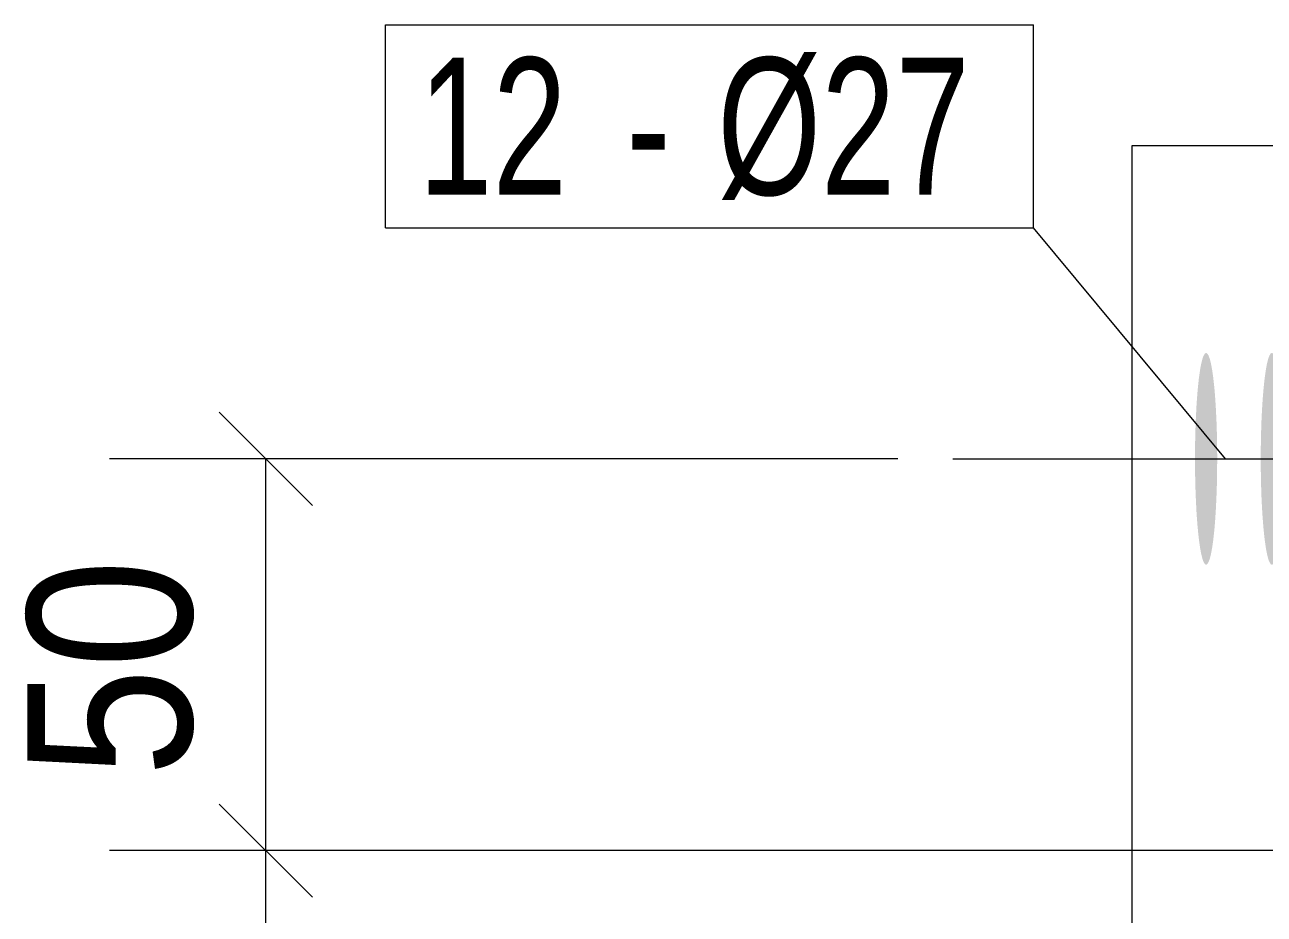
# Model space of a CAD drawing. Header units: millimetres. Extents: x 2 to 825, y 1 to 579.
# Drawn here: x 57.09 to 79.69, y 509.77 to 525.99 of the extents above; entities that cross this region are included whole.
import ezdxf

# ---------------------------------------------------------------- set-up
doc = ezdxf.new("R2010")
doc.units = ezdxf.units.MM
doc.linetypes.add('XKITLINE00', pattern=[0])
for name, color, linetype, lineweight in [('Bolt', 3, 'Continuous', 0), ('BoltMark', 7, 'Continuous', 0), ('Dimensions', 7, 'Continuous', 0), ('Part', 2, 'Continuous', 0)]:
    doc.layers.add(name, color=color, linetype=linetype, lineweight=lineweight)
doc.styles.add('ARIAL', font='ARIAL.TTF')
doc.styles.add('ARIAL_NARROW', font='ARIALN.TTF')

# ---------------------------------------------------------------- blocks, each defined once
blk = doc.blocks.new('*A41')
at = {"layer": 'Bolt'}
for points in [[(78.831, 518.027), (78.83, 517.98), (78.83, 517.933), (78.83, 517.886), (78.829, 517.839), (78.829, 517.792), (78.828, 517.745), (78.827, 517.698), (78.826, 517.652), (78.825, 517.606), (78.823, 517.56), (78.822, 517.515), (78.821, 517.47), (78.819, 517.425), (78.817, 517.381), (78.815, 517.337), (78.813, 517.293), (78.811, 517.25), (78.809, 517.208), (78.807, 517.166), (78.804, 517.124), (78.802, 517.083), (78.799, 517.043), (78.797, 517.003), (78.794, 516.964), (78.791, 516.926), (78.788, 516.888), (78.785, 516.851), (78.782, 516.815), (78.778, 516.78), (78.775, 516.745), (78.771, 516.711), (78.768, 516.678), (78.764, 516.646), (78.761, 516.614), (78.757, 516.584), (78.753, 516.554), (78.749, 516.526), (78.745, 516.498), (78.741, 516.471), (78.737, 516.445), (78.732, 516.42), (78.728, 516.397), (78.724, 516.374), (78.719, 516.352), (78.715, 516.331), (78.71, 516.312), (78.706, 516.293), (78.701, 516.275), (78.697, 516.259), (78.692, 516.243), (78.687, 516.229), (78.682, 516.216), (78.678, 516.204), (78.673, 516.193), (78.668, 516.183), (78.663, 516.175), (78.658, 516.167), (78.653, 516.161), (78.648, 516.155), (78.643, 516.151), (78.638, 516.148), (78.633, 516.147), (78.628, 516.146), (78.623, 516.147), (78.619, 516.148), (78.614, 516.151), (78.609, 516.155), (78.604, 516.161), (78.599, 516.167), (78.594, 516.175), (78.589, 516.183), (78.584, 516.193), (78.579, 516.204), (78.574, 516.216), (78.57, 516.229), (78.565, 516.243), (78.56, 516.259), (78.556, 516.275), (78.551, 516.293), (78.546, 516.312), (78.542, 516.331), (78.537, 516.352), (78.533, 516.374), (78.529, 516.397), (78.524, 516.42), (78.52, 516.445), (78.516, 516.471), (78.512, 516.498), (78.508, 516.526), (78.504, 516.554), (78.5, 516.584), (78.496, 516.614), (78.493, 516.646), (78.489, 516.678), (78.485, 516.711), (78.482, 516.745), (78.479, 516.78), (78.475, 516.815), (78.472, 516.851), (78.469, 516.888), (78.466, 516.926), (78.463, 516.964), (78.46, 517.003), (78.458, 517.043), (78.455, 517.083), (78.452, 517.124), (78.45, 517.166), (78.448, 517.208), (78.446, 517.25), (78.443, 517.293), (78.442, 517.337), (78.44, 517.381), (78.438, 517.425), (78.436, 517.47), (78.435, 517.515), (78.433, 517.56), (78.432, 517.606), (78.431, 517.652), (78.43, 517.698), (78.429, 517.745), (78.428, 517.792), (78.428, 517.839), (78.427, 517.886), (78.427, 517.933), (78.426, 517.98), (78.426, 518.027), (78.426, 518.075), (78.426, 518.122), (78.426, 518.169), (78.427, 518.217), (78.427, 518.264), (78.428, 518.311), (78.428, 518.358), (78.429, 518.404), (78.43, 518.451), (78.431, 518.497), (78.432, 518.543), (78.433, 518.589), (78.435, 518.635), (78.436, 518.68), (78.438, 518.724), (78.44, 518.769), (78.442, 518.813), (78.443, 518.856), (78.446, 518.899), (78.448, 518.942), (78.45, 518.984), (78.452, 519.025), (78.455, 519.066), (78.458, 519.106), (78.46, 519.146), (78.463, 519.185), (78.466, 519.224), (78.469, 519.261), (78.472, 519.298), (78.475, 519.334), (78.479, 519.37), (78.482, 519.405), (78.485, 519.438), (78.489, 519.471), (78.493, 519.504), (78.496, 519.535), (78.5, 519.565), (78.504, 519.595), (78.508, 519.624), (78.512, 519.651), (78.516, 519.678), (78.52, 519.704), (78.524, 519.729), (78.529, 519.753), (78.533, 519.776), (78.537, 519.797), (78.542, 519.818), (78.546, 519.838), (78.551, 519.856), (78.556, 519.874), (78.56, 519.891), (78.565, 519.906), (78.57, 519.92), (78.574, 519.933), (78.579, 519.945), (78.584, 519.956), (78.589, 519.966), (78.594, 519.975), (78.599, 519.982), (78.604, 519.989), (78.609, 519.994), (78.614, 519.998), (78.619, 520.001), (78.623, 520.003), (78.628, 520.003), (78.633, 520.003), (78.638, 520.001), (78.643, 519.998), (78.648, 519.994), (78.653, 519.989), (78.658, 519.982), (78.663, 519.975), (78.668, 519.966), (78.673, 519.956), (78.678, 519.945), (78.682, 519.933), (78.687, 519.92), (78.692, 519.906), (78.697, 519.891), (78.701, 519.874), (78.706, 519.856), (78.71, 519.838), (78.715, 519.818), (78.719, 519.797), (78.724, 519.776), (78.728, 519.753), (78.732, 519.729), (78.737, 519.704), (78.741, 519.678), (78.745, 519.651), (78.749, 519.624), (78.753, 519.595), (78.757, 519.565), (78.761, 519.535), (78.764, 519.504), (78.768, 519.471), (78.771, 519.438), (78.775, 519.405), (78.778, 519.37), (78.782, 519.334), (78.785, 519.298), (78.788, 519.261), (78.791, 519.224), (78.794, 519.185), (78.797, 519.146), (78.799, 519.106), (78.802, 519.066), (78.804, 519.025), (78.807, 518.984), (78.809, 518.942), (78.811, 518.899), (78.813, 518.856), (78.815, 518.813), (78.817, 518.769), (78.819, 518.724), (78.821, 518.68), (78.822, 518.635), (78.823, 518.589), (78.825, 518.543), (78.826, 518.497), (78.827, 518.451), (78.828, 518.404), (78.829, 518.358), (78.829, 518.311), (78.83, 518.264), (78.83, 518.217), (78.83, 518.169), (78.831, 518.122), (78.831, 518.075)], [(80.029, 518.027), (80.029, 517.98), (80.029, 517.933), (80.029, 517.886), (80.028, 517.839), (80.027, 517.792), (80.027, 517.745), (80.026, 517.698), (80.025, 517.652), (80.023, 517.606), (80.022, 517.56), (80.021, 517.515), (80.019, 517.47), (80.018, 517.425), (80.016, 517.381), (80.014, 517.337), (80.012, 517.293), (80.01, 517.25), (80.008, 517.208), (80.006, 517.166), (80.003, 517.124), (80.001, 517.083), (79.998, 517.043), (79.995, 517.003), (79.993, 516.964), (79.99, 516.926), (79.987, 516.888), (79.984, 516.851), (79.98, 516.815), (79.977, 516.78), (79.974, 516.745), (79.97, 516.711), (79.967, 516.678), (79.963, 516.646), (79.959, 516.614), (79.956, 516.584), (79.952, 516.554), (79.948, 516.526), (79.944, 516.498), (79.94, 516.471), (79.935, 516.445), (79.931, 516.42), (79.927, 516.397), (79.923, 516.374), (79.918, 516.352), (79.914, 516.331), (79.909, 516.312), (79.905, 516.293), (79.9, 516.275), (79.895, 516.259), (79.891, 516.243), (79.886, 516.229), (79.881, 516.216), (79.876, 516.204), (79.872, 516.193), (79.867, 516.183), (79.862, 516.175), (79.857, 516.167), (79.852, 516.161), (79.847, 516.155), (79.842, 516.151), (79.837, 516.148), (79.832, 516.147), (79.827, 516.146), (79.822, 516.147), (79.817, 516.148), (79.812, 516.151), (79.807, 516.155), (79.802, 516.161), (79.798, 516.167), (79.793, 516.175), (79.788, 516.183), (79.783, 516.193), (79.778, 516.204), (79.773, 516.216), (79.769, 516.229), (79.764, 516.243), (79.759, 516.259), (79.754, 516.275), (79.75, 516.293), (79.745, 516.312), (79.741, 516.331), (79.736, 516.352), (79.732, 516.374), (79.728, 516.397), (79.723, 516.42), (79.719, 516.445), (79.715, 516.471), (79.711, 516.498), (79.707, 516.526), (79.703, 516.554), (79.699, 516.584), (79.695, 516.614), (79.691, 516.646), (79.688, 516.678), (79.684, 516.711), (79.681, 516.745), (79.677, 516.78), (79.674, 516.815), (79.671, 516.851), (79.668, 516.888), (79.665, 516.926), (79.662, 516.964), (79.659, 517.003), (79.656, 517.043), (79.654, 517.083), (79.651, 517.124), (79.649, 517.166), (79.647, 517.208), (79.644, 517.25), (79.642, 517.293), (79.64, 517.337), (79.638, 517.381), (79.637, 517.425), (79.635, 517.47), (79.634, 517.515), (79.632, 517.56), (79.631, 517.606), (79.63, 517.652), (79.629, 517.698), (79.628, 517.745), (79.627, 517.792), (79.626, 517.839), (79.626, 517.886), (79.625, 517.933), (79.625, 517.98), (79.625, 518.027), (79.625, 518.075), (79.625, 518.122), (79.625, 518.169), (79.625, 518.217), (79.626, 518.264), (79.626, 518.311), (79.627, 518.358), (79.628, 518.404), (79.629, 518.451), (79.63, 518.497), (79.631, 518.543), (79.632, 518.589), (79.634, 518.635), (79.635, 518.68), (79.637, 518.724), (79.638, 518.769), (79.64, 518.813), (79.642, 518.856), (79.644, 518.899), (79.647, 518.942), (79.649, 518.984), (79.651, 519.025), (79.654, 519.066), (79.656, 519.106), (79.659, 519.146), (79.662, 519.185), (79.665, 519.224), (79.668, 519.261), (79.671, 519.298), (79.674, 519.334), (79.677, 519.37), (79.681, 519.405), (79.684, 519.438), (79.688, 519.471), (79.691, 519.504), (79.695, 519.535), (79.699, 519.565), (79.703, 519.595), (79.707, 519.624), (79.711, 519.651), (79.715, 519.678), (79.719, 519.704), (79.723, 519.729), (79.728, 519.753), (79.732, 519.776), (79.736, 519.797), (79.741, 519.818), (79.745, 519.838), (79.75, 519.856), (79.754, 519.874), (79.759, 519.891), (79.764, 519.906), (79.769, 519.92), (79.773, 519.933), (79.778, 519.945), (79.783, 519.956), (79.788, 519.966), (79.793, 519.975), (79.798, 519.982), (79.802, 519.989), (79.807, 519.994), (79.812, 519.998), (79.817, 520.001), (79.822, 520.003), (79.827, 520.003), (79.832, 520.003), (79.837, 520.001), (79.842, 519.998), (79.847, 519.994), (79.852, 519.989), (79.857, 519.982), (79.862, 519.975), (79.867, 519.966), (79.872, 519.956), (79.876, 519.945), (79.881, 519.933), (79.886, 519.92), (79.891, 519.906), (79.895, 519.891), (79.9, 519.874), (79.905, 519.856), (79.909, 519.838), (79.914, 519.818), (79.918, 519.797), (79.923, 519.776), (79.927, 519.753), (79.931, 519.729), (79.935, 519.704), (79.94, 519.678), (79.944, 519.651), (79.948, 519.624), (79.952, 519.595), (79.956, 519.565), (79.959, 519.535), (79.963, 519.504), (79.967, 519.471), (79.97, 519.438), (79.974, 519.405), (79.977, 519.37), (79.98, 519.334), (79.984, 519.298), (79.987, 519.261), (79.99, 519.224), (79.993, 519.185), (79.995, 519.146), (79.998, 519.106), (80.001, 519.066), (80.003, 519.025), (80.006, 518.984), (80.008, 518.942), (80.01, 518.899), (80.012, 518.856), (80.014, 518.813), (80.016, 518.769), (80.018, 518.724), (80.019, 518.68), (80.021, 518.635), (80.022, 518.589), (80.023, 518.543), (80.025, 518.497), (80.026, 518.451), (80.027, 518.404), (80.027, 518.358), (80.028, 518.311), (80.029, 518.264), (80.029, 518.217), (80.029, 518.169), (80.029, 518.122), (80.03, 518.075)]]:
    blk.add_hatch(color=3, dxfattribs=at).paths.add_polyline_path(points, flags=17)
at = {"layer": 'Bolt', "color": 3, "linetype": 'XKITLINE00', "lineweight": 0}
for p, q in [((74.011, 518.075), (83.956, 518.075)), ((75.21, 518.075), (85.155, 518.075)), ((76.409, 518.075), (86.354, 518.075))]:
    blk.add_line(p, q, dxfattribs=at)
blk = doc.blocks.new('*A56')
at = {"layer": 'Part', "color": 2, "linetype": 'XKITLINE00', "lineweight": 0}
for p, q in [((77.28, 523.789), (90.91, 523.789)), ((77.28, 498.075), (77.28, 523.789))]:
    blk.add_line(p, q, dxfattribs=at)
blk = doc.blocks.new('*A139')
at = {"layer": 'Dimensions', "color": 7, "linetype": 'XKITLINE00', "lineweight": 0}
for p, q in [((60.638, 511.78), (62.335, 510.083)), ((84.487, 510.932), (58.637, 510.932)), ((61.487, 503.789), (61.487, 510.932))]:
    blk.add_line(p, q, dxfattribs=at)
at = {"layer": 'Dimensions', "color": 3}
blk.add_point((61.487, 510.932), dxfattribs=at)
blk = doc.blocks.new('*A140')
at = {"layer": 'Dimensions', "color": 7, "linetype": 'XKITLINE00', "lineweight": 0}
for p, q in [((60.638, 518.923), (62.335, 517.226)), ((73.011, 518.075), (58.637, 518.075)), ((61.487, 510.932), (61.487, 518.075)), ((60.638, 511.78), (62.335, 510.083)), ((84.487, 510.932), (58.637, 510.932))]:
    blk.add_line(p, q, dxfattribs=at)
at = {"layer": 'Dimensions', "color": 3}
for p in [(61.487, 518.075), (61.487, 510.932)]:
    blk.add_point(p, dxfattribs=at)
at = {"layer": 'Dimensions', "color": 3, "style": 'ARIAL', "width": 0.85}
blk.add_text('50', height=3, rotation=90.0002, dxfattribs=at).set_placement((60.137, 512.278))
blk = doc.blocks.new('*A144')
at = {"layer": 'BoltMark', "color": 7, "linetype": 'XKITLINE00', "lineweight": 0}
for p, q in [((63.667, 525.987), (75.484, 525.987)), ((63.667, 522.287), (63.667, 525.987)), ((75.484, 522.287), (75.484, 525.987)), ((63.667, 522.287), (75.484, 522.287)), ((78.984, 518.075), (75.484, 522.287))]:
    blk.add_line(p, q, dxfattribs=at)
at = {"layer": 'BoltMark', "color": 3, "style": 'ARIAL_NARROW', "width": 0.85}
for s, p in [('12', (64.267, 522.887)), ('Ø27', (69.716, 522.887)), ('-', (68.057, 522.887))]:
    blk.add_text(s, height=2.5, dxfattribs=at).set_placement(p)

msp = doc.modelspace()

# ---------------------------------------------------------------- block references
at = {"lineweight": 0}
for name in ['*A144', '*A56', '*A41', '*A140', '*A139']:
    msp.add_blockref(name, (0, 0), dxfattribs=at)

doc.saveas('drawing.dxf')
